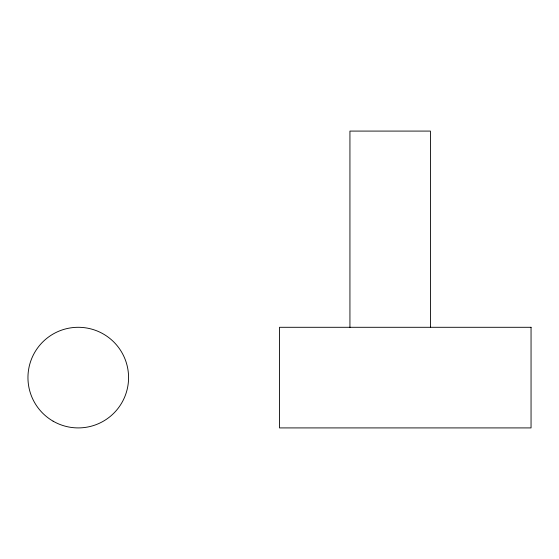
<?xml version="1.0" encoding="UTF-8"?>
<svg xmlns="http://www.w3.org/2000/svg" width="559" height="559" viewBox="0 0 559 559"><rect width="100%" height="100%" fill="white"/><g stroke="black" fill="none" stroke-linecap="round" stroke-linejoin="round"><path stroke-width="0.84" d="M430.43 327.483L430.43 131.085L349.934 131.085L349.934 327.483M531.05 327.294L279.5 327.294L279.5 427.914L531.05 427.914L531.05 327.294M53.105 421.172A50.31 50.31 0 0 0 128.57 377.604A50.31 50.31 0 0 0 53.105 334.037A50.31 50.31 0 0 0 53.105 421.172"/></g></svg>
